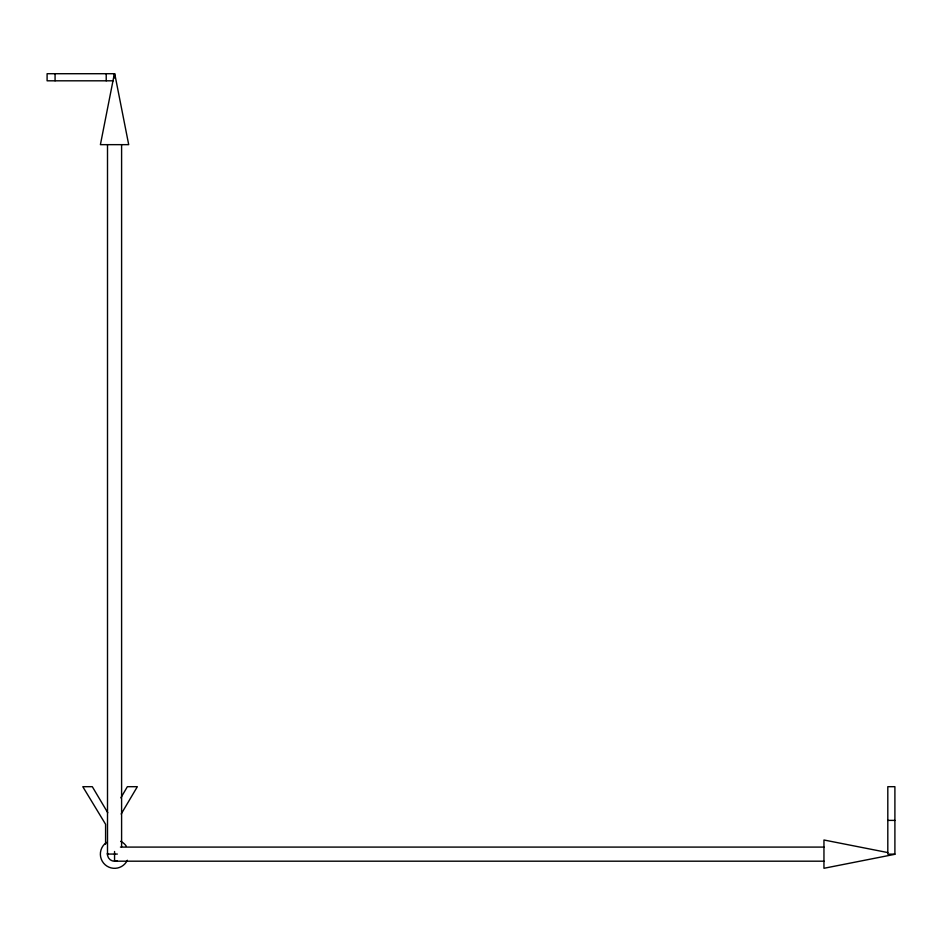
<?xml version="1.0" encoding="UTF-8"?>
<svg xmlns="http://www.w3.org/2000/svg" width="942" height="942" viewBox="0 0 942 942"><rect width="100%" height="100%" fill="white"/><g stroke="black" fill="none" stroke-linecap="round" stroke-linejoin="round"><path stroke-width="1.41" d="M107.506 854.983L107.529 853.134A7.089 7.089 0 0 0 117.197 860.729M114.382 73.712L100.405 144.656L128.701 144.656L114.724 73.712L47.1 73.712L47.1 80.812L113.228 80.812M120.847 797.85L127.37 786.688L137.344 786.688L121.165 814.041M887.811 820.388L894.9 820.388M120.435 847.093L823.956 847.093M117.338 854.064L107.506 854.064L107.506 144.656M894.9 854.135L887.811 854.135L887.811 786.688L894.9 786.688L894.9 854.3L823.956 868.288L823.956 839.993L887.811 852.569M823.956 861.188L114.559 861.188L114.559 851.497M107.765 812.734L92.304 786.688L82.802 786.688L105.586 824.285L105.586 844.185M121.6 144.656L121.6 846.705M114.547 73.712L114.547 77.974M106.222 73.712L106.222 80.812M55.072 73.712L55.072 80.812M127.358 860.258A14.189 14.189 0 0 1 105.327 864.921A14.189 14.189 0 0 1 106.528 842.442M120.67 841.336A14.189 14.189 0 0 1 126.252 846.116"/></g></svg>
